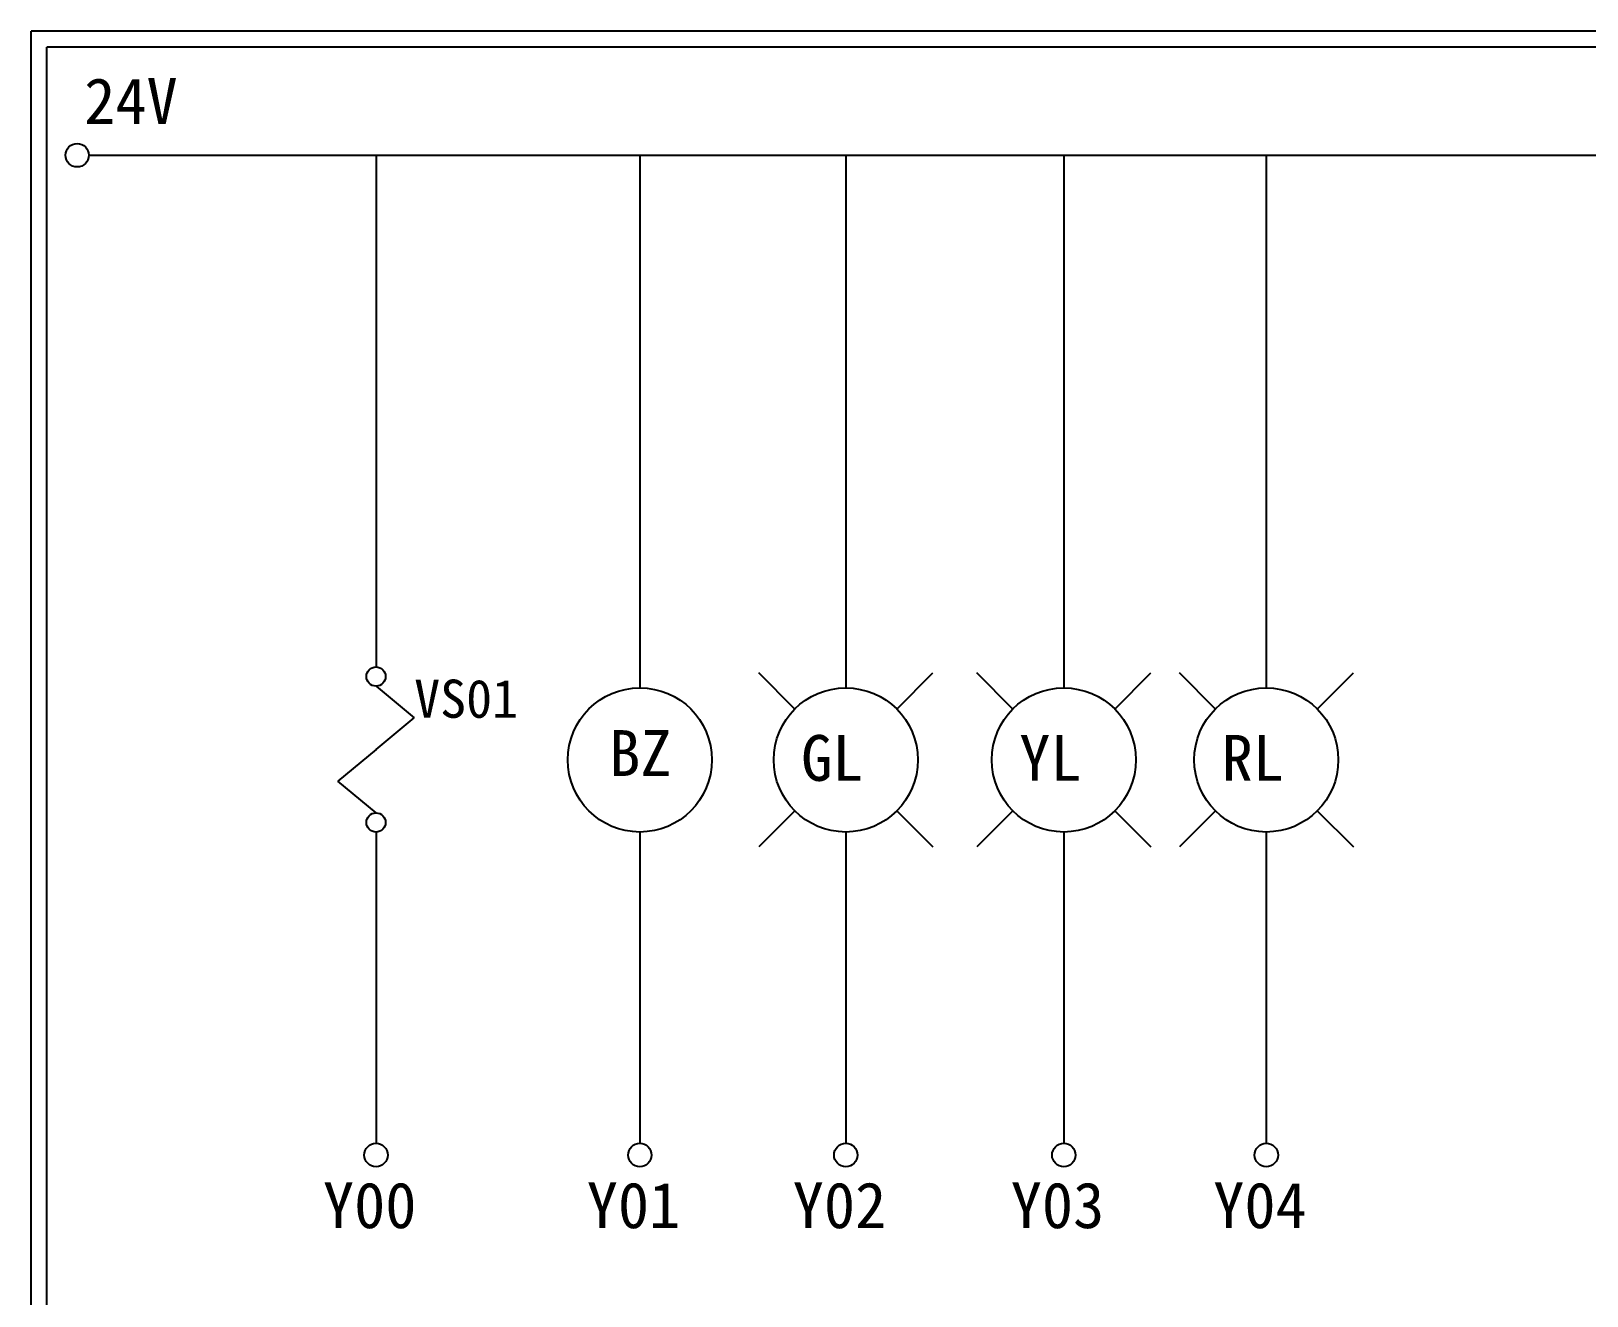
# Model space of a CAD drawing. Extents: x 926 to 1213, y 3 to 207.
# Drawn here: x 925.7 to 1048, y 107.6 to 207 of the extents above; entities that cross this region are included whole.
import ezdxf

# ---------------------------------------------------------------- set-up
doc = ezdxf.new("R2010")
doc.units = 0
doc.layers.get('0').update_dxf_attribs({"linetype": 'CONTINUOUS'})
doc.layers.add('圖框層', color=7, linetype='CONTINUOUS')
doc.layers.add('標尺寸層', color=3, linetype='CONTINUOUS')
doc.styles.add('STSL', font='KAIU.TTF')

msp = doc.modelspace()

# ---------------------------------------------------------------- linework, layer by layer
for p, q in [((985.74, 153.73), (982.91, 156.56)), ((993.75, 153.73), (996.58, 156.56)), ((1002.88, 153.73), (1000.05, 156.56)), ((1010.89, 153.73), (1013.72, 156.56)), ((1018.79, 153.73), (1015.96, 156.56)), ((1026.8, 153.73), (1029.63, 156.56)), ((985.74, 145.73), (982.91, 142.9)), ((993.75, 145.73), (996.58, 142.9)), ((1002.88, 145.73), (1000.05, 142.9)), ((1010.89, 145.73), (1013.72, 142.9)), ((1018.79, 145.73), (1015.96, 142.9)), ((1026.8, 145.73), (1029.63, 142.9))]:
    msp.add_line(p, q)
at = {"layer": '圖框層', "color": 7}
for p, q in [((1212.74, 206.97), (925.74, 206.97)), ((925.74, 3), (925.74, 206.97)), ((1211.49, 205.72), (926.99, 205.72)), ((926.99, 4.25), (926.99, 205.72))]:
    msp.add_line(p, q, dxfattribs=at)
at = {"layer": '標尺寸層', "color": 7}
for p, q in [((930.28, 197.22), (1207.88, 197.22)), ((952.84, 197.22), (952.84, 157.03)), ((973.57, 197.22), (973.57, 155.39)), ((989.75, 197.22), (989.75, 155.39)), ((1006.88, 197.22), (1006.88, 155.39)), ((1022.79, 197.22), (1022.79, 155.39)), ((952.84, 155.53), (955.84, 153.04)), ((952.84, 150.55), (955.84, 153.04)), ((952.84, 150.55), (949.83, 148.06)), ((952.84, 145.57), (949.83, 148.06)), ((952.84, 144.07), (952.84, 119.62)), ((989.75, 144.07), (989.75, 119.62)), ((1006.88, 144.07), (1006.88, 119.62)), ((1022.79, 144.07), (1022.79, 119.62))]:
    msp.add_line(p, q, dxfattribs=at)
at = {"layer": '標尺寸層'}
msp.add_line((973.57, 144.07), (973.57, 119.62), dxfattribs=at)
at = {"layer": '標尺寸層', "color": 7}
for centre, radius in [((929.36, 197.22), 0.92), ((952.84, 156.28), 0.751), ((973.57, 149.73), 5.66), ((989.75, 149.73), 5.66), ((1006.88, 149.73), 5.66), ((1022.79, 149.73), 5.66), ((952.84, 144.82), 0.751), ((952.84, 118.7), 0.92), ((973.57, 118.7), 0.92), ((989.75, 118.7), 0.92), ((1006.88, 118.7), 0.92), ((1022.79, 118.7), 0.92)]:
    msp.add_circle(centre, radius, dxfattribs=at)

# ---------------------------------------------------------------- texts
at = {"layer": '圖框層', "color": 4, "style": 'STSL'}
for s, height, p in [('24V', 3.6, (929.91, 199.68)), ('VS01', 3, (955.84, 153.04)), ('BZ', 3.6, (971.16, 148.47)), ('GL', 3.6, (986.24, 148.09)), ('YL', 3.6, (1003.38, 148.09)), ('RL', 3.6, (1019.28, 148.09)), ('Y00', 3.6, (948.67, 112.96)), ('Y01', 3.6, (969.4, 112.96)), ('Y02', 3.6, (985.58, 112.96)), ('Y03', 3.6, (1002.71, 112.96)), ('Y04', 3.6, (1018.62, 112.96))]:
    msp.add_text(s, height=height, dxfattribs=at).set_placement(p)

doc.saveas('drawing.dxf')
